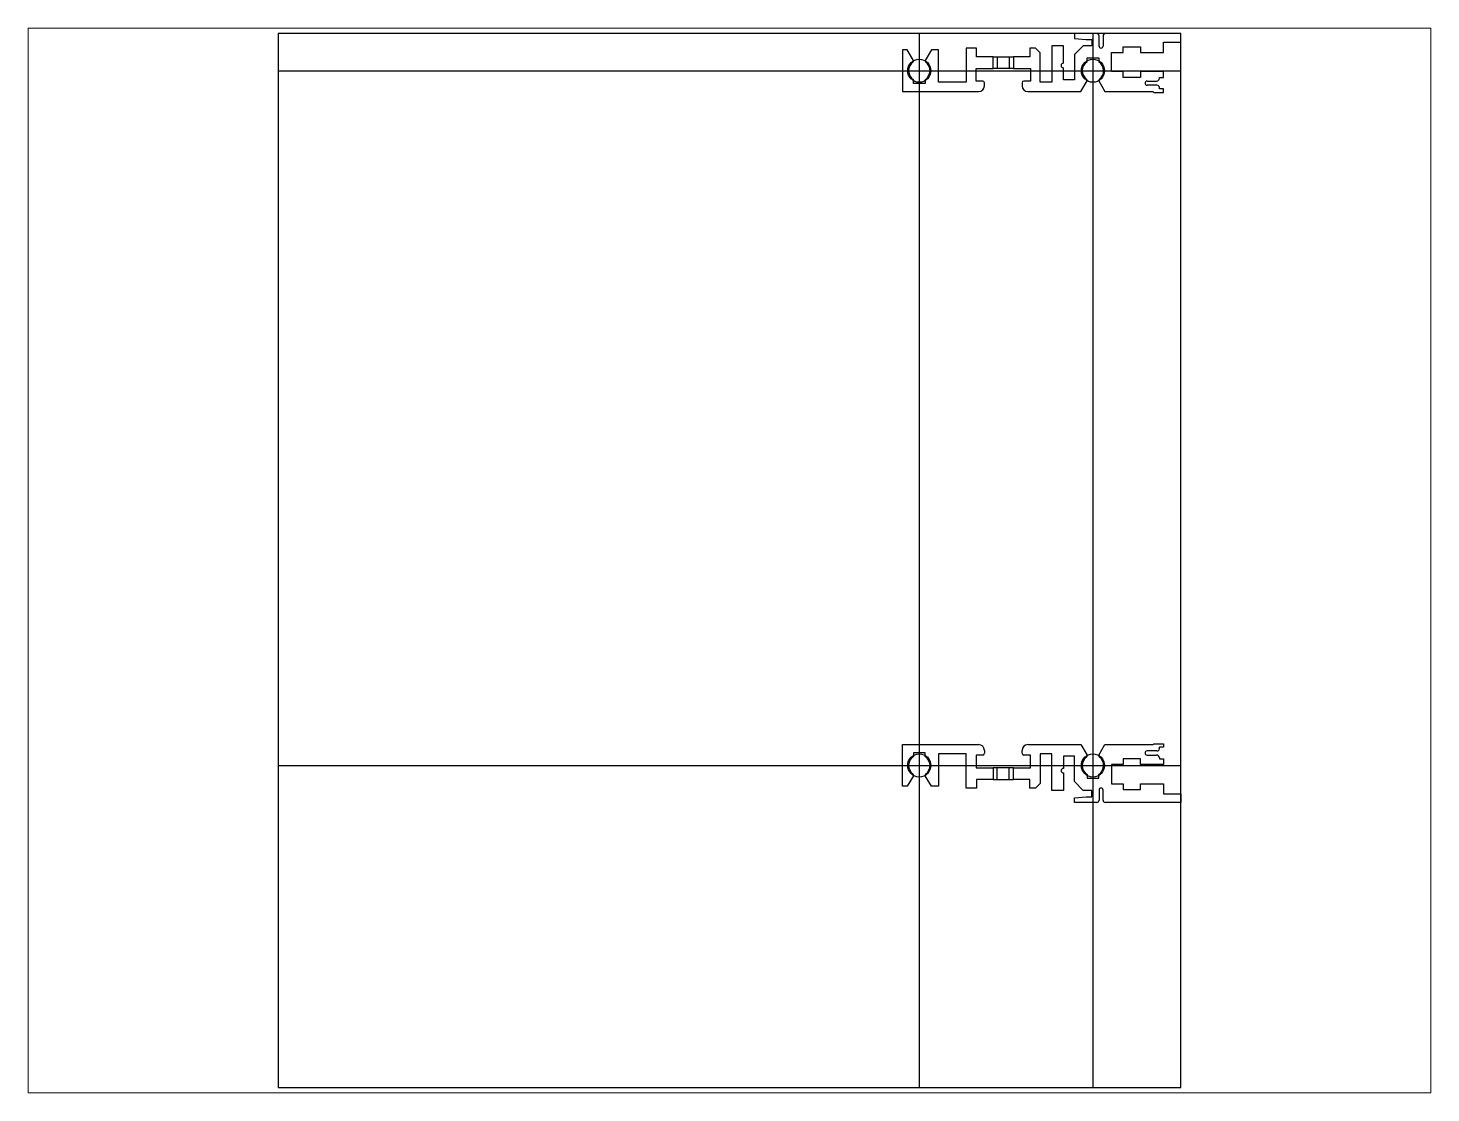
# Paper-space layout 'Layout1' of a CAD drawing. Header units: millimetres. Extents: x 26 to 231, y 20 to 176.
# The model-space entities are those that its viewports show. They can reach past a viewport. Long polylines and large blocks are cut down to what shows.
import ezdxf

# ---------------------------------------------------------------- set-up
doc = ezdxf.new("R2010")
doc.units = ezdxf.units.MM
doc.layers.add('Hole', color=7, linetype='Continuous')
doc.layers.add('TK1', color=4, linetype='Continuous', lineweight=25)

msp = doc.modelspace()

# ---------------------------------------------------------------- linework, layer by layer
for p, q in [((110.8, 182), (110.8, 0)), ((140.8, 182), (140.8, 0)), ((0, 175.6), (156, 175.6)), ((0, 55.6), (156, 55.6))]:
    msp.add_line(p, q)
msp.add_lwpolyline([(0, 0), (156, 0), (156, 182), (0, 182)], close=True)
for centre in [(110.8, 175.6), (140.8, 175.6)]:
    msp.add_circle(centre, 2)
at = {"layer": 'Hole'}
for centre in [(110.8, 55.6), (140.8, 55.6)]:
    msp.add_circle(centre, 2, dxfattribs=at)
at = {"layer": 'TK1'}
for p, q in [((137.6, 182), (137.6, 181.17)), ((141.45, 182), (137.6, 182)), ((156, 182), (142.95, 182)), ((156, 180.5), (156, 182)), ((118.9, 179.5), (118.9, 173.6)), ((120.7, 179.5), (118.9, 179.5)), ((120.7, 178), (120.7, 179.5)), ((129.9, 179.5), (129.9, 178)), ((130.9, 179.5), (129.9, 179.5)), ((131.7, 178.7), (130.9, 179.5)), ((133.7, 179.9), (133.7, 173.6)), ((135.7, 179.9), (133.7, 179.9)), ((135.7, 176.9), (135.7, 179.9)), ((137.6, 181.17), (139.6, 181)), ((139.1, 179.9), (137.6, 178.4)), ((140.6, 179.9), (139.1, 179.9)), ((139.6, 181), (140.6, 181)), ((140.6, 181), (140.6, 179.9)), ((141.85, 179.85), (141.85, 181.6)), ((142.55, 181.6), (142.55, 179.85)), ((146, 179.75), (149, 179.75)), ((146, 178.75), (146, 179.75)), ((149, 179.75), (149, 178.75)), ((153, 180.5), (156, 180.5)), ((153, 178.75), (153, 180.5)), ((107.9, 179.2), (107.9, 172)), ((108.72, 179.2), (107.9, 179.2)), ((109.78, 177.37), (108.72, 179.2)), ((112.88, 179.2), (111.82, 177.37)), ((114.1, 179.2), (112.88, 179.2)), ((114.1, 173.6), (114.1, 179.2)), ((123.55, 178), (120.7, 178)), ((123.55, 176), (123.55, 178)), ((123.55, 178), (124.25, 178)), ((124.25, 178), (124.25, 176)), ((124.25, 178), (126.35, 178)), ((126.35, 178), (126.35, 176)), ((126.35, 178), (127.05, 178)), ((127.05, 178), (127.05, 176)), ((129.9, 178), (127.05, 178)), ((131.7, 173.6), (131.7, 178.7)), ((137.6, 178.4), (137.6, 174)), ((139.8, 177.8), (141.8, 177.8)), ((139.8, 177.16), (139.8, 177.8)), ((141.8, 177.8), (141.8, 177.16)), ((144, 178.75), (146, 178.75)), ((144, 175.45), (144, 178.75)), ((149, 178.75), (153, 178.75)), ((120.6, 173.8), (120.6, 176)), ((120.6, 176), (123.55, 176)), ((124.25, 176), (123.55, 176)), ((126.35, 176), (124.25, 176)), ((127.05, 176), (126.35, 176)), ((127.05, 176), (130, 176)), ((130, 176), (130, 173.8)), ((135.7, 174), (135.7, 176.1)), ((146, 175.45), (144, 175.45)), ((146, 174.45), (146, 175.45)), ((149, 175.45), (149, 174.45)), ((153, 175.45), (149, 175.45)), ((153, 174.45), (153, 175.45)), ((109.8, 173.4), (109.8, 174.04)), ((111.8, 173.4), (109.8, 173.4)), ((111.8, 174.04), (111.8, 173.4)), ((118.9, 173.6), (114.1, 173.6)), ((121.75, 173.8), (120.6, 173.8)), ((122.05, 173), (122.05, 173.5)), ((128.55, 173.5), (128.55, 173)), ((130, 173.8), (128.85, 173.8)), ((133.7, 173.6), (131.7, 173.6)), ((137.6, 174), (135.7, 174)), ((138.72, 172), (139.78, 173.83)), ((141.82, 173.83), (142.88, 172)), ((149, 174.45), (146, 174.45)), ((150.15, 173.8), (151.8, 173.8)), ((151.82, 173.1), (150.15, 173.1)), ((152.3, 174.45), (153, 174.45)), ((152.3, 174.3), (152.3, 174.45)), ((153, 172.45), (152.3, 172.45)), ((153, 171.85), (153, 172.45)), ((107.9, 172), (121.05, 172)), ((129.55, 172), (138.72, 172)), ((142.88, 172), (151.15, 172)), ((151.15, 172), (151.3, 171.85)), ((151.3, 171.85), (153, 171.85)), ((107.9, 59.2), (121.05, 59.2)), ((107.9, 52), (107.9, 59.2)), ((122.05, 58.2), (122.05, 57.7)), ((128.55, 57.7), (128.55, 58.2)), ((129.55, 59.2), (138.72, 59.2)), ((138.72, 59.2), (139.78, 57.37)), ((141.82, 57.37), (142.88, 59.2)), ((142.88, 59.2), (151.15, 59.2)), ((151.15, 59.2), (151.3, 59.35)), ((151.3, 59.35), (153, 59.35)), ((153, 58.75), (152.3, 58.75)), ((153, 59.35), (153, 58.75)), ((109.8, 57.8), (109.8, 57.16)), ((111.8, 57.8), (109.8, 57.8)), ((111.8, 57.16), (111.8, 57.8)), ((114.1, 57.6), (114.1, 52)), ((118.9, 57.6), (114.1, 57.6)), ((118.9, 51.7), (118.9, 57.6)), ((120.6, 57.4), (120.6, 55.2)), ((121.75, 57.4), (120.6, 57.4)), ((130, 57.4), (128.85, 57.4)), ((130, 55.2), (130, 57.4)), ((131.7, 57.6), (131.7, 52.5)), ((133.7, 57.6), (131.7, 57.6)), ((133.7, 51.3), (133.7, 57.6)), ((135.7, 57.2), (135.7, 55.1)), ((137.6, 57.2), (135.7, 57.2)), ((137.6, 52.8), (137.6, 57.2)), ((146, 56.75), (146, 55.75)), ((149, 56.75), (146, 56.75)), ((149, 55.75), (149, 56.75)), ((151.82, 58.1), (150.15, 58.1)), ((150.15, 57.4), (151.8, 57.4)), ((152.3, 56.9), (152.3, 56.75)), ((152.3, 56.75), (153, 56.75)), ((153, 56.75), (153, 55.75)), ((109.78, 53.83), (108.72, 52)), ((112.88, 52), (111.82, 53.83)), ((120.6, 55.2), (123.55, 55.2)), ((123.55, 55.2), (123.55, 53.2)), ((124.25, 55.2), (123.55, 55.2)), ((124.25, 53.2), (124.25, 55.2)), ((126.35, 55.2), (124.25, 55.2)), ((126.35, 53.2), (126.35, 55.2)), ((127.05, 55.2), (126.35, 55.2)), ((127.05, 55.2), (130, 55.2)), ((127.05, 53.2), (127.05, 55.2)), ((135.7, 54.3), (135.7, 51.3)), ((139.8, 54.04), (139.8, 53.4)), ((139.8, 53.4), (141.8, 53.4)), ((141.8, 53.4), (141.8, 54.04)), ((144, 55.75), (144, 52.45)), ((146, 55.75), (144, 55.75)), ((153, 55.75), (149, 55.75)), ((108.72, 52), (107.9, 52)), ((114.1, 52), (112.88, 52)), ((120.7, 51.7), (118.9, 51.7)), ((120.7, 53.2), (120.7, 51.7)), ((123.55, 53.2), (120.7, 53.2)), ((123.55, 53.2), (124.25, 53.2)), ((124.25, 53.2), (126.35, 53.2)), ((126.35, 53.2), (127.05, 53.2)), ((129.9, 53.2), (127.05, 53.2)), ((129.9, 51.7), (129.9, 53.2)), ((130.9, 51.7), (129.9, 51.7)), ((131.7, 52.5), (130.9, 51.7)), ((135.7, 51.3), (133.7, 51.3)), ((139.1, 51.3), (137.6, 52.8)), ((140.6, 51.3), (139.1, 51.3)), ((140.6, 50.2), (140.6, 51.3)), ((141.85, 51.35), (141.85, 49.6)), ((142.55, 49.6), (142.55, 51.35)), ((144, 52.45), (146, 52.45)), ((146, 52.45), (146, 51.45)), ((146, 51.45), (149, 51.45)), ((149, 52.45), (153, 52.45)), ((149, 51.45), (149, 52.45)), ((153, 52.45), (153, 50.7)), ((137.6, 50.03), (139.6, 50.2)), ((137.6, 49.2), (137.6, 50.03)), ((141.45, 49.2), (137.6, 49.2)), ((139.6, 50.2), (140.6, 50.2)), ((156, 49.2), (142.95, 49.2)), ((153, 50.7), (156, 50.7)), ((156, 50.7), (156, 49.2))]:
    msp.add_line(p, q, dxfattribs=at)
for centre, radius, start, end in [((141.45, 181.6), 0.4, 0, 90), ((142.95, 181.6), 0.4, 90, 180), ((142.2, 179.85), 0.35, 180, 0), ((110.8, 175.6), 1.85, 125.5987, 237.2796), ((109.61, 177.27), 0.2, 305.5987, 30), ((111.99, 177.27), 0.2, 150, 234.4013), ((110.8, 175.6), 1.85, 302.7204, 54.4013), ((140.8, 175.6), 1.85, 122.7204, 234.4013), ((140.8, 175.6), 1.85, 305.5987, 57.2796), ((135.7, 176.5), 0.4, 90, 270), ((121.05, 173), 1, 270, 0), ((121.75, 173.5), 0.3, 0, 90), ((128.85, 173.5), 0.3, 90, 180), ((129.55, 173), 1, 180, 270), ((139.61, 173.93), 0.2, 330, 54.4013), ((141.99, 173.93), 0.2, 125.5987, 210), ((150.15, 173.45), 0.35, 90, 270), ((151.8, 174.3), 0.5, 270, 0), ((151.82, 172.6), 0.5, 342.5424, 90), ((121.05, 58.2), 1, 0, 90), ((129.55, 58.2), 1, 90, 180), ((151.82, 58.6), 0.5, 270, 17.4576), ((110.8, 55.6), 1.85, 122.7204, 234.4013), ((110.8, 55.6), 1.85, 305.5987, 57.2796), ((121.75, 57.7), 0.3, 270, 0), ((128.85, 57.7), 0.3, 180, 270), ((140.8, 55.6), 1.85, 125.5987, 237.2796), ((139.61, 57.27), 0.2, 305.5987, 30), ((141.99, 57.27), 0.2, 150, 234.4013), ((140.8, 55.6), 1.85, 302.7204, 54.4013), ((150.15, 57.75), 0.35, 90, 270), ((151.8, 56.9), 0.5, 0, 90), ((109.61, 53.93), 0.2, 330, 54.4013), ((111.99, 53.93), 0.2, 125.5987, 210), ((135.7, 54.7), 0.4, 90, 270), ((142.2, 51.35), 0.35, 0, 180), ((141.45, 49.6), 0.4, 270, 0), ((142.95, 49.6), 0.4, 180, 270)]:
    msp.add_arc(centre, radius, start, end, dxfattribs=at)

psp = doc.layouts.get("Layout1")

# ---------------------------------------------------------------- viewports
at = {"layer": '0'}
psp.add_viewport(center=(128.5, 97.5), size=(205.6, 156), view_center_point=(78, 91), view_height=183.9248, dxfattribs=at)

doc.saveas('drawing.dxf')
